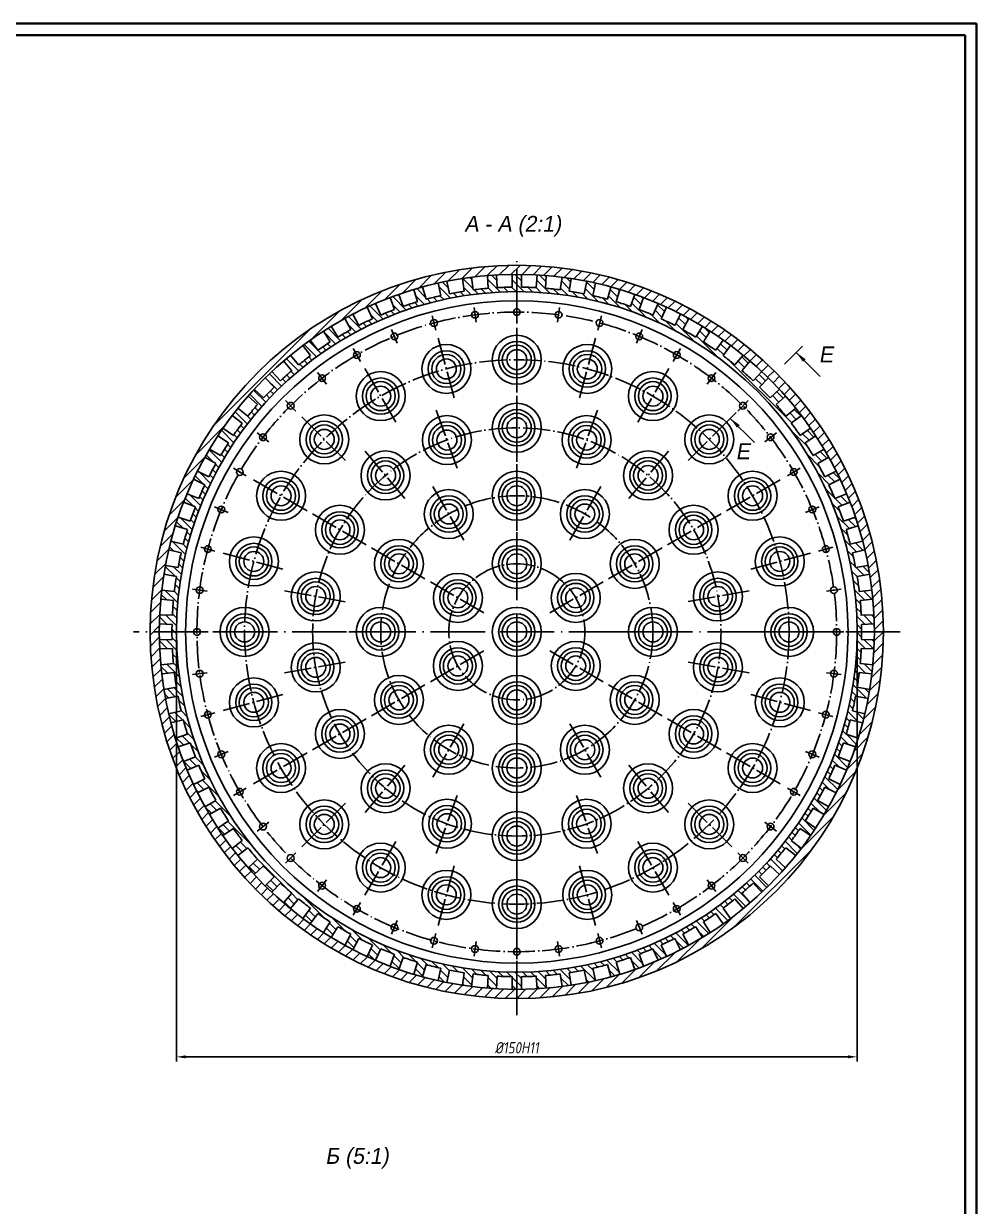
# Model space of a CAD drawing. Extents: x 1054 to 3005, y -2703 to -1437.
# Drawn here: x 2314 to 2734, y -2036 to -1515 of the extents above; entities that cross this region are included whole.
import ezdxf

# ---------------------------------------------------------------- set-up
doc = ezdxf.new("R2010")
doc.units = 0
doc.header["$LTSCALE"] = 0.5
doc.header["$MEASUREMENT"] = 0
doc.header["$PDMODE"] = 34
doc.header["$PDSIZE"] = 1
doc.linetypes.add('ACAD_ISO04W100', pattern=[30.5, 24, -3, 0.5, -3])
doc.layers.get('DEFPOINTS').update_dxf_attribs({"color": 203, "linetype": 'CONTINUOUS'})
for name, color, linetype in [('2', 162, 'CONTINUOUS'), ('3', 170, 'CONTINUOUS'), ('3-ОСИ', 10, 'ACAD_ISO04W100'), ('3_HATCH', 74, 'CONTINUOUS'), ('3_РАЗМЕРЫ_TEXT', 52, 'CONTINUOUS'), ('4', 162, 'CONTINUOUS')]:
    doc.layers.add(name, color=color, linetype=linetype)
doc.layers.add('Рамка', color=52, linetype='CONTINUOUS', lineweight=35)
doc.styles.add('5', font='txt.shx', dxfattribs={"width": 0.8, "oblique": 10, "height": 5})
doc.styles.add('ST_WIN', font='st_win.shx')
doc.styles.get("Standard").update_dxf_attribs({"font": 'st_win.shx'})
doc.dimstyles.get("Standard").update_dxf_attribs({"dimtxt": 0.18, "dimasz": 0.18, "dimexe": 0.18, "dimexo": 0.0625, "dimgap": 0.09, "dimtad": 0, "dimtih": 1, "dimtoh": 1, "dimdec": 4, "dimzin": 0, "dimdsep": 46, "dimtxsty": 'Standard', "dimcen": 0.09, "dimadec": 0, "dimazin": 0, "dimtfac": 1, "dimtdec": 4, "dimtofl": 0, "dimtmove": 0, "dimatfit": 3, "dimfxl": 0, "dimtolj": 1, "dimtzin": 0, "dimarcsym": 0})
doc.dimstyles.new('v', dxfattribs={"dimtxt": 5, "dimasz": 4, "dimexe": 2, "dimexo": 0, "dimgap": 1.5, "dimtad": 1, "dimdec": 1, "dimzin": 0, "dimdsep": 46, "dimtxsty": '5', "dimcen": 0, "dimadec": 0, "dimazin": 0, "dimtfac": 1, "dimtdec": 1, "dimtmove": 0, "dimatfit": 3, "dimfxl": 0, "dimtolj": 1, "dimtzin": 0, "dimarcsym": 0})

# ---------------------------------------------------------------- blocks, each defined once
blk = doc.blocks.new('*D24')
at = {"layer": '3_РАЗМЕРЫ_TEXT', "color": 0, "lineweight": -2}
for p, q in [((2381.01, -1782.87), (2381.01, -1972.19)), ((2681.01, -1782.87), (2681.01, -1972.19)), ((2385.01, -1970.19), (2677.01, -1970.19))]:
    blk.add_line(p, q, dxfattribs=at)
at = {"layer": '3_РАЗМЕРЫ_TEXT', "color": 0}
for points in [[(2385.01, -1969.53), (2385.01, -1970.86), (2381.01, -1970.19)], [(2677.01, -1969.53), (2677.01, -1970.86), (2681.01, -1970.19)]]:
    blk.add_solid(points, dxfattribs=at)
at = {"layer": 'DEFPOINTS', "color": 0}
for p in [(2381.01, -1782.87), (2681.01, -1782.87), (2681.01, -1970.19)]:
    blk.add_point(p, dxfattribs=at)
at = {"layer": '3_РАЗМЕРЫ_TEXT', "color": 0, "insert": (2531.01, -1966.19), "char_height": 5, "attachment_point": 5, "style": '5'}
blk.add_mtext('\\A1;%%c150H11', dxfattribs=at)

msp = doc.modelspace()

# ---------------------------------------------------------------- hatches: boundary and pattern name
at = {"layer": '3_HATCH'}
h = msp.add_hatch(dxfattribs=at)
h.set_pattern_fill('ANSI31', color=256, scale=28, style=0)
h.set_pattern_definition([(45, (3831.0068, -1782.866), (-2.474874, 2.474874), [])])
edge = h.paths.add_edge_path(flags=16)
edge.add_arc((2531.01, -1782.87), 157.6, 0, 360)
edge = h.paths.add_edge_path()
edge.add_arc((2531.01, -1782.87), 161.6, 0, 360)
h = msp.add_hatch(dxfattribs=at)
h.set_pattern_fill('ANSI31', color=256, scale=20, angle=90, style=0)
h.set_pattern_definition([(135, (26.9743, -1328.2723), (-1.767767, -1.767767), [])])
h.paths.add_polyline_path([(2511.06, -1626.53, 0.006345), (2507.09, -1627.09), (2507.87, -1632.64, 0.010875), (2501.36, -1633.78), (2500.2, -1628.31, 0.006345), (2496.29, -1629.14), (2497.45, -1634.62, 0.010875), (2491.04, -1636.22), (2489.49, -1630.83, 0.006345), (2485.65, -1631.93), (2487.19, -1637.32, 0.010875), (2480.9, -1639.36), (2478.99, -1634.1, 0.006345), (2475.23, -1635.47), (2477.14, -1640.73, 0.010875), (2471.02, -1643.21), (2468.74, -1638.09, 0.006345), (2465.08, -1639.72), (2467.36, -1644.83, 0.010875), (2461.42, -1647.73), (2458.79, -1642.79, 0.006345), (2455.26, -1644.66), (2457.89, -1649.61, 0.010875), (2452.16, -1652.91), (2449.19, -1648.16, 0.006345), (2445.8, -1650.28), (2448.77, -1655.03, 0.010875), (2443.29, -1658.73), (2440, -1654.2, 0.006345), (2436.76, -1656.55), (2440.05, -1661.08, 0.010875), (2434.84, -1665.15), (2431.24, -1660.86, 0.006345), (2428.18, -1663.43), (2431.78, -1667.72, 0.010875), (2426.87, -1672.15), (2422.98, -1668.12, 0.006345), (2420.1, -1670.9), (2423.99, -1674.93, 0.010875), (2419.4, -1679.68), (2415.23, -1675.93, 0.006345), (2412.56, -1678.91), (2416.72, -1682.65, 0.010875), (2412.47, -1687.72), (2408.06, -1684.27, 0.006345), (2405.59, -1687.42), (2410.01, -1690.87, 0.010875), (2406.12, -1696.22), (2401.48, -1693.09, 0.006345), (2399.24, -1696.4), (2403.89, -1699.53, 0.010875), (2400.38, -1705.14), (2395.53, -1702.34, 0.006345), (2393.53, -1705.8), (2398.38, -1708.6, 0.010875), (2395.28, -1714.44), (2390.24, -1711.99, 0.006345), (2388.49, -1715.58), (2393.53, -1718.04, 0.010875), (2390.84, -1724.08), (2385.64, -1721.98, 0.006345), (2384.15, -1725.69), (2389.34, -1727.79, 0.010875), (2387.08, -1734), (2381.75, -1732.27, 0.006345), (2380.51, -1736.07), (2385.84, -1737.8, 0.010875), (2384.02, -1744.16), (2378.58, -1742.8, 0.006345), (2377.62, -1746.68), (2383.05, -1748.04, 0.010875), (2381.68, -1754.5), (2376.16, -1753.53, 0.006345), (2375.47, -1757.47), (2380.98, -1758.44, 0.010875), (2380.06, -1764.99), (2374.49, -1764.4, 0.006345), (2374.07, -1768.38), (2379.64, -1768.97, 0.010875), (2379.18, -1775.56), (2373.59, -1775.37, 0.006345), (2373.45, -1779.37), (2379.04, -1779.56, 0.005437), (2379.01, -1782.87), (2381.01, -1782.87, -0.414214), (2531.01, -1632.87), (2531.01, -1625.27, 0.003173), (2529.01, -1625.28), (2529.01, -1630.88, 0.010875), (2522.4, -1631.11), (2522.01, -1625.52, 0.006345), (2518.02, -1625.8), (2518.41, -1631.39, 0.010875), (2511.83, -1632.08)])
h.paths.add_polyline_path([(2543.99, -1625.8, 0.006345), (2540, -1625.52), (2539.61, -1631.11, 0.010875), (2533.01, -1630.88), (2533.01, -1625.28, 0.003173), (2531.01, -1625.27), (2531.01, -1632.87, -0.414214), (2681.01, -1782.87), (2683.01, -1782.87, 0.005437), (2682.97, -1779.56), (2688.57, -1779.37, 0.006345), (2688.43, -1775.37), (2682.83, -1775.56, 0.010875), (2682.37, -1768.97), (2687.94, -1768.38, 0.006345), (2687.52, -1764.4), (2681.95, -1764.99, 0.010875), (2681.03, -1758.44), (2686.55, -1757.47, 0.006345), (2685.85, -1753.53), (2680.34, -1754.5, 0.010875), (2678.96, -1748.04), (2684.4, -1746.68, 0.006345), (2683.43, -1742.8), (2678, -1744.16, 0.010875), (2676.17, -1737.8), (2681.5, -1736.07, 0.006345), (2680.26, -1732.27), (2674.94, -1734, 0.010875), (2672.68, -1727.79), (2677.87, -1725.69, 0.006345), (2676.37, -1721.98), (2671.18, -1724.08, 0.010875), (2668.49, -1718.04), (2673.52, -1715.58, 0.006345), (2671.77, -1711.99), (2666.73, -1714.44, 0.010875), (2663.63, -1708.6), (2668.48, -1705.8, 0.006345), (2666.48, -1702.34), (2661.63, -1705.14, 0.010875), (2658.13, -1699.53), (2662.77, -1696.4, 0.006345), (2660.53, -1693.09), (2655.89, -1696.22, 0.010875), (2652.01, -1690.87), (2656.42, -1687.42, 0.006345), (2653.96, -1684.27), (2649.54, -1687.72, 0.010875), (2645.29, -1682.65), (2649.46, -1678.91, 0.006345), (2646.78, -1675.93), (2642.62, -1679.68, 0.010875), (2638.02, -1674.93), (2641.91, -1670.9, 0.006345), (2639.04, -1668.12), (2635.15, -1672.15, 0.010875), (2630.23, -1667.72), (2633.83, -1663.43, 0.006345), (2630.77, -1660.86), (2627.17, -1665.15, 0.010875), (2621.96, -1661.08), (2625.25, -1656.55, 0.006345), (2622.02, -1654.2), (2618.72, -1658.73, 0.010875), (2613.24, -1655.03), (2616.21, -1650.28, 0.006345), (2612.82, -1648.16), (2609.85, -1652.91, 0.010875), (2604.13, -1649.61), (2606.76, -1644.66, 0.006345), (2603.22, -1642.79), (2600.59, -1647.73, 0.010875), (2594.65, -1644.83), (2596.93, -1639.72, 0.006345), (2593.28, -1638.09), (2591, -1643.21, 0.010875), (2584.87, -1640.73), (2586.78, -1635.47, 0.006345), (2583.03, -1634.1), (2581.11, -1639.36, 0.010875), (2574.82, -1637.32), (2576.37, -1631.93, 0.006345), (2572.52, -1630.83), (2570.98, -1636.22, 0.010875), (2564.56, -1634.62), (2565.73, -1629.14, 0.006345), (2561.81, -1628.31), (2560.65, -1633.78, 0.010875), (2554.14, -1632.64), (2554.92, -1627.09, 0.006345), (2550.96, -1626.53), (2550.18, -1632.08, 0.010875), (2543.6, -1631.39)])
h.paths.add_polyline_path([(2672.68, -1837.95, 0.010875), (2674.94, -1831.73), (2680.26, -1833.47, 0.006345), (2681.5, -1829.66), (2676.17, -1827.93, 0.010875), (2678, -1821.58), (2683.43, -1822.93, 0.006345), (2684.4, -1819.05), (2678.96, -1817.69, 0.010875), (2680.34, -1811.23), (2685.85, -1812.2, 0.006345), (2686.55, -1808.26), (2681.03, -1807.29, 0.010875), (2681.95, -1800.74), (2687.52, -1801.33, 0.006345), (2687.94, -1797.35), (2682.37, -1796.76, 0.010875), (2682.83, -1790.17), (2688.43, -1790.36, 0.006345), (2688.57, -1786.37), (2682.97, -1786.17, 0.005437), (2683.01, -1782.87), (2681.01, -1782.87, -0.414214), (2531.01, -1932.87), (2531.01, -1940.47, 0.003173), (2533.01, -1940.45), (2533.01, -1934.85, 0.010875), (2539.61, -1934.62), (2540, -1940.21, 0.006345), (2543.99, -1939.93), (2543.6, -1934.34, 0.010875), (2550.18, -1933.65), (2550.96, -1939.2, 0.006345), (2554.92, -1938.64), (2554.14, -1933.1, 0.010875), (2560.65, -1931.95), (2561.81, -1937.43, 0.006345), (2565.73, -1936.59), (2564.56, -1931.12, 0.010875), (2570.98, -1929.52), (2572.52, -1934.9, 0.006345), (2576.37, -1933.8), (2574.82, -1928.41, 0.010875), (2581.11, -1926.37), (2583.03, -1931.63, 0.006345), (2586.78, -1930.27), (2584.87, -1925, 0.010875), (2591, -1922.53), (2593.28, -1927.64, 0.006345), (2596.93, -1926.02), (2594.65, -1920.9, 0.010875), (2600.59, -1918), (2603.22, -1922.95, 0.006345), (2606.76, -1921.07), (2604.13, -1916.12, 0.010875), (2609.85, -1912.82), (2612.82, -1917.57, 0.006345), (2616.21, -1915.45), (2613.24, -1910.7, 0.010875), (2618.72, -1907), (2622.02, -1911.53, 0.006345), (2625.25, -1909.18), (2621.96, -1904.65, 0.010875), (2627.17, -1900.58), (2630.77, -1904.87, 0.006345), (2633.83, -1902.3), (2630.23, -1898.01, 0.010875), (2635.15, -1893.59), (2639.04, -1897.61, 0.006345), (2641.91, -1894.84), (2638.02, -1890.81, 0.010875), (2642.62, -1886.05), (2646.78, -1889.8, 0.006345), (2649.46, -1886.83), (2645.29, -1883.08, 0.010875), (2649.54, -1878.01), (2653.96, -1881.46, 0.006345), (2656.42, -1878.31), (2652.01, -1874.86, 0.010875), (2655.89, -1869.51), (2660.53, -1872.65, 0.006345), (2662.77, -1869.33), (2658.13, -1866.2, 0.010875), (2661.63, -1860.59), (2666.48, -1863.39, 0.006345), (2668.48, -1859.93), (2663.63, -1857.13, 0.010875), (2666.73, -1851.29), (2671.77, -1853.75, 0.006345), (2673.52, -1850.15), (2668.49, -1847.7, 0.010875), (2671.18, -1841.66), (2676.37, -1843.75, 0.006345), (2677.87, -1840.04)])
h.paths.add_polyline_path([(2390.84, -1841.66, 0.010875), (2393.53, -1847.7), (2388.49, -1850.15, 0.006345), (2390.24, -1853.75), (2395.28, -1851.29, 0.010875), (2398.38, -1857.13), (2393.53, -1859.93, 0.006345), (2395.53, -1863.39), (2400.38, -1860.59, 0.010875), (2403.89, -1866.2), (2399.24, -1869.33, 0.006345), (2401.48, -1872.65), (2406.12, -1869.51, 0.010875), (2410.01, -1874.86), (2405.59, -1878.31, 0.006345), (2408.06, -1881.46), (2412.47, -1878.01, 0.010875), (2416.72, -1883.08), (2412.56, -1886.83, 0.006345), (2415.23, -1889.8), (2419.4, -1886.05, 0.010875), (2423.99, -1890.81), (2420.1, -1894.84, 0.006345), (2422.98, -1897.61), (2426.87, -1893.59, 0.010875), (2431.78, -1898.01), (2428.18, -1902.3, 0.006345), (2431.24, -1904.87), (2434.84, -1900.58, 0.010875), (2440.05, -1904.65), (2436.76, -1909.18, 0.006345), (2440, -1911.53), (2443.29, -1907, 0.010875), (2448.77, -1910.7), (2445.8, -1915.45, 0.006345), (2449.19, -1917.57), (2452.16, -1912.82, 0.010875), (2457.89, -1916.12), (2455.26, -1921.07, 0.006345), (2458.79, -1922.95), (2461.42, -1918, 0.010875), (2467.36, -1920.9), (2465.08, -1926.02, 0.006345), (2468.74, -1927.64), (2471.02, -1922.53, 0.010875), (2477.14, -1925), (2475.23, -1930.27, 0.006345), (2478.99, -1931.63), (2480.9, -1926.37, 0.010875), (2487.19, -1928.41), (2485.65, -1933.8, 0.006345), (2489.49, -1934.9), (2491.04, -1929.52, 0.010875), (2497.45, -1931.12), (2496.29, -1936.59, 0.006345), (2500.2, -1937.43), (2501.36, -1931.95, 0.010875), (2507.87, -1933.1), (2507.09, -1938.64, 0.006345), (2511.06, -1939.2), (2511.83, -1933.65, 0.010875), (2518.41, -1934.34), (2518.02, -1939.93, 0.006345), (2522.01, -1940.21), (2522.4, -1934.62, 0.010875), (2529.01, -1934.85), (2529.01, -1940.45, 0.003173), (2531.01, -1940.47), (2531.01, -1932.87, -0.414214), (2381.01, -1782.87), (2379.01, -1782.87, 0.005437), (2379.04, -1786.17), (2373.45, -1786.37, 0.006345), (2373.59, -1790.36), (2379.18, -1790.17, 0.010875), (2379.64, -1796.76), (2374.07, -1797.35, 0.006345), (2374.49, -1801.33), (2380.06, -1800.74, 0.010875), (2380.98, -1807.29), (2375.47, -1808.26, 0.006345), (2376.16, -1812.2), (2381.68, -1811.23, 0.010875), (2383.05, -1817.69), (2377.62, -1819.05, 0.006345), (2378.58, -1822.93), (2384.02, -1821.58, 0.010875), (2385.84, -1827.93), (2380.51, -1829.66, 0.006345), (2381.75, -1833.47), (2387.08, -1831.73, 0.010875), (2389.34, -1837.95), (2384.15, -1840.04, 0.006345), (2385.64, -1843.75)])

# ---------------------------------------------------------------- linework, layer by layer
at = {"layer": '2'}
for p, q in [((2511.83, -1632.08), (2511.06, -1626.53)), ((2518.41, -1631.39), (2518.02, -1625.8)), ((2522.4, -1631.11), (2522.01, -1625.52)), ((2529.01, -1630.88), (2529.01, -1625.28)), ((2533.01, -1630.88), (2533.01, -1625.28)), ((2539.61, -1631.11), (2540, -1625.52)), ((2543.6, -1631.39), (2543.99, -1625.8)), ((2550.18, -1632.08), (2550.96, -1626.53)), ((2491.04, -1636.22), (2489.49, -1630.83)), ((2497.45, -1634.62), (2496.29, -1629.14)), ((2501.36, -1633.78), (2500.2, -1628.31)), ((2507.87, -1632.64), (2507.09, -1627.09)), ((2554.14, -1632.64), (2554.92, -1627.09)), ((2560.65, -1633.78), (2561.81, -1628.31)), ((2564.56, -1634.62), (2565.73, -1629.14)), ((2570.98, -1636.22), (2572.52, -1630.83)), ((2477.14, -1640.73), (2475.23, -1635.47)), ((2480.9, -1639.36), (2478.99, -1634.1)), ((2487.19, -1637.32), (2485.65, -1631.93)), ((2574.82, -1637.32), (2576.37, -1631.93)), ((2581.11, -1639.36), (2583.03, -1634.1)), ((2584.87, -1640.73), (2586.78, -1635.47)), ((2467.36, -1644.83), (2465.08, -1639.72)), ((2471.02, -1643.21), (2468.74, -1638.09)), ((2591, -1643.21), (2593.28, -1638.09)), ((2594.65, -1644.83), (2596.93, -1639.72)), ((2457.89, -1649.61), (2455.26, -1644.66)), ((2461.42, -1647.73), (2458.79, -1642.79)), ((2600.59, -1647.73), (2603.22, -1642.79)), ((2604.13, -1649.61), (2606.76, -1644.66)), ((2448.77, -1655.03), (2445.8, -1650.28)), ((2452.16, -1652.91), (2449.19, -1648.16)), ((2609.85, -1652.91), (2612.82, -1648.16)), ((2613.24, -1655.03), (2616.21, -1650.28)), ((2440.05, -1661.08), (2436.76, -1656.55)), ((2443.29, -1658.73), (2440, -1654.2)), ((2618.72, -1658.73), (2622.02, -1654.2)), ((2621.96, -1661.08), (2625.25, -1656.55)), ((2434.84, -1665.15), (2431.24, -1660.86)), ((2627.17, -1665.15), (2630.77, -1660.86)), ((2426.87, -1672.15), (2422.98, -1668.12)), ((2431.78, -1667.72), (2428.18, -1663.43)), ((2630.23, -1667.72), (2633.83, -1663.43)), ((2635.15, -1672.15), (2639.04, -1668.12)), ((2423.99, -1674.93), (2420.1, -1670.9)), ((2638.02, -1674.93), (2641.91, -1670.9)), ((2419.4, -1679.68), (2415.23, -1675.93)), ((2642.62, -1679.68), (2646.78, -1675.93)), ((2416.72, -1682.65), (2412.56, -1678.91)), ((2645.29, -1682.65), (2649.46, -1678.91)), ((2410.01, -1690.87), (2405.59, -1687.42)), ((2412.47, -1687.72), (2408.06, -1684.27)), ((2649.54, -1687.72), (2653.96, -1684.27)), ((2652.01, -1690.87), (2656.42, -1687.42)), ((2406.12, -1696.22), (2401.48, -1693.09)), ((2655.89, -1696.22), (2660.53, -1693.09)), ((2403.89, -1699.53), (2399.24, -1696.4)), ((2658.13, -1699.53), (2662.77, -1696.4)), ((2400.38, -1705.14), (2395.53, -1702.34)), ((2661.63, -1705.14), (2666.48, -1702.34)), ((2398.38, -1708.6), (2393.53, -1705.8)), ((2663.63, -1708.6), (2668.48, -1705.8)), ((2395.28, -1714.44), (2390.24, -1711.99)), ((2666.73, -1714.44), (2671.77, -1711.99)), ((2393.53, -1718.04), (2388.49, -1715.58)), ((2668.49, -1718.04), (2673.52, -1715.58)), ((2389.34, -1727.79), (2384.15, -1725.69)), ((2390.84, -1724.08), (2385.64, -1721.98)), ((2671.18, -1724.08), (2676.37, -1721.98)), ((2672.68, -1727.79), (2677.87, -1725.69)), ((2385.84, -1737.8), (2380.51, -1736.07)), ((2387.08, -1734), (2381.75, -1732.27)), ((2674.94, -1734), (2680.26, -1732.27)), ((2676.17, -1737.8), (2681.5, -1736.07)), ((2384.02, -1744.16), (2378.58, -1742.8)), ((2678, -1744.16), (2683.43, -1742.8)), ((2383.05, -1748.04), (2377.62, -1746.68)), ((2678.96, -1748.04), (2684.4, -1746.68)), ((2381.68, -1754.5), (2376.16, -1753.53)), ((2680.34, -1754.5), (2685.85, -1753.53)), ((2380.98, -1758.44), (2375.47, -1757.47)), ((2681.03, -1758.44), (2686.55, -1757.47)), ((2380.06, -1764.99), (2374.49, -1764.4)), ((2681.95, -1764.99), (2687.52, -1764.4)), ((2379.64, -1768.97), (2374.07, -1768.38)), ((2682.37, -1768.97), (2687.94, -1768.38)), ((2379.18, -1775.56), (2373.59, -1775.37)), ((2682.83, -1775.56), (2688.43, -1775.37)), ((2379.04, -1779.56), (2373.45, -1779.37)), ((2682.97, -1779.56), (2688.57, -1779.37)), ((2379.04, -1786.17), (2373.45, -1786.37)), ((2682.97, -1786.17), (2688.57, -1786.37)), ((2379.18, -1790.17), (2373.59, -1790.36)), ((2682.83, -1790.17), (2688.43, -1790.36)), ((2379.64, -1796.76), (2374.07, -1797.35)), ((2682.37, -1796.76), (2687.94, -1797.35)), ((2380.06, -1800.74), (2374.49, -1801.33)), ((2681.95, -1800.74), (2687.52, -1801.33)), ((2380.98, -1807.29), (2375.47, -1808.26)), ((2681.03, -1807.29), (2686.55, -1808.26)), ((2381.68, -1811.23), (2376.16, -1812.2)), ((2680.34, -1811.23), (2685.85, -1812.2)), ((2383.05, -1817.69), (2377.62, -1819.05)), ((2678.96, -1817.69), (2684.4, -1819.05)), ((2384.02, -1821.58), (2378.58, -1822.93)), ((2678, -1821.58), (2683.43, -1822.93)), ((2385.84, -1827.93), (2380.51, -1829.66)), ((2676.17, -1827.93), (2681.5, -1829.66)), ((2387.08, -1831.73), (2381.75, -1833.47)), ((2674.94, -1831.73), (2680.26, -1833.47)), ((2389.34, -1837.95), (2384.15, -1840.04)), ((2672.68, -1837.95), (2677.87, -1840.04)), ((2390.84, -1841.66), (2385.64, -1843.75)), ((2671.18, -1841.66), (2676.37, -1843.75)), ((2393.53, -1847.7), (2388.49, -1850.15)), ((2668.49, -1847.7), (2673.52, -1850.15)), ((2395.28, -1851.29), (2390.24, -1853.75)), ((2666.73, -1851.29), (2671.77, -1853.75)), ((2398.38, -1857.13), (2393.53, -1859.93)), ((2400.38, -1860.59), (2395.53, -1863.39)), ((2661.63, -1860.59), (2666.48, -1863.39)), ((2663.63, -1857.13), (2668.48, -1859.93)), ((2403.89, -1866.2), (2399.24, -1869.33)), ((2658.13, -1866.2), (2662.77, -1869.33)), ((2406.12, -1869.51), (2401.48, -1872.65)), ((2655.89, -1869.51), (2660.53, -1872.65)), ((2410.01, -1874.86), (2405.59, -1878.31)), ((2652.01, -1874.86), (2656.42, -1878.31)), ((2412.47, -1878.01), (2408.06, -1881.46)), ((2649.54, -1878.01), (2653.96, -1881.46)), ((2416.72, -1883.08), (2412.56, -1886.83)), ((2419.4, -1886.05), (2415.23, -1889.8)), ((2642.62, -1886.05), (2646.78, -1889.8)), ((2645.29, -1883.08), (2649.46, -1886.83)), ((2423.99, -1890.81), (2420.1, -1894.84)), ((2638.02, -1890.81), (2641.91, -1894.84)), ((2426.87, -1893.59), (2422.98, -1897.61)), ((2635.15, -1893.59), (2639.04, -1897.61)), ((2431.78, -1898.01), (2428.18, -1902.3)), ((2434.84, -1900.58), (2431.24, -1904.87)), ((2627.17, -1900.58), (2630.77, -1904.87)), ((2630.23, -1898.01), (2633.83, -1902.3)), ((2440.05, -1904.65), (2436.76, -1909.18)), ((2443.29, -1907), (2440, -1911.53)), ((2618.72, -1907), (2622.02, -1911.53)), ((2621.96, -1904.65), (2625.25, -1909.18)), ((2448.77, -1910.7), (2445.8, -1915.45)), ((2452.16, -1912.82), (2449.19, -1917.57)), ((2609.85, -1912.82), (2612.82, -1917.57)), ((2613.24, -1910.7), (2616.21, -1915.45)), ((2457.89, -1916.12), (2455.26, -1921.07)), ((2461.42, -1918), (2458.79, -1922.95)), ((2600.59, -1918), (2603.22, -1922.95)), ((2604.13, -1916.12), (2606.76, -1921.07)), ((2467.36, -1920.9), (2465.08, -1926.02)), ((2471.02, -1922.53), (2468.74, -1927.64)), ((2591, -1922.53), (2593.28, -1927.64)), ((2594.65, -1920.9), (2596.93, -1926.02)), ((2477.14, -1925), (2475.23, -1930.27)), ((2480.9, -1926.37), (2478.99, -1931.63)), ((2487.19, -1928.41), (2485.65, -1933.8)), ((2574.82, -1928.41), (2576.37, -1933.8)), ((2581.11, -1926.37), (2583.03, -1931.63)), ((2584.87, -1925), (2586.78, -1930.27)), ((2491.04, -1929.52), (2489.49, -1934.9)), ((2497.45, -1931.12), (2496.29, -1936.59)), ((2501.36, -1931.95), (2500.2, -1937.43)), ((2507.87, -1933.1), (2507.09, -1938.64)), ((2511.83, -1933.65), (2511.06, -1939.2)), ((2550.18, -1933.65), (2550.96, -1939.2)), ((2554.14, -1933.1), (2554.92, -1938.64)), ((2560.65, -1931.95), (2561.81, -1937.43)), ((2564.56, -1931.12), (2565.73, -1936.59)), ((2570.98, -1929.52), (2572.52, -1934.9)), ((2518.41, -1934.34), (2518.02, -1939.93)), ((2522.4, -1934.62), (2522.01, -1940.21)), ((2529.01, -1934.85), (2529.01, -1940.45)), ((2533.01, -1934.85), (2533.01, -1940.45)), ((2539.61, -1934.62), (2540, -1940.21)), ((2543.6, -1934.34), (2543.99, -1939.93))]:
    msp.add_line(p, q, dxfattribs=at)
for centre in [(2512.61, -1643.09), (2531.01, -1641.89), (2549.41, -1643.09), (2494.52, -1646.69), (2567.49, -1646.69), (2477.06, -1652.62), (2584.96, -1652.62), (2460.52, -1660.78), (2601.5, -1660.78), (2445.19, -1671.02), (2616.83, -1671.02), (2431.32, -1683.18), (2630.69, -1683.18), (2419.16, -1697.04), (2642.85, -1697.04), (2408.92, -1712.38), (2653.1, -1712.38), (2400.76, -1728.92), (2661.25, -1728.92), (2394.83, -1746.38), (2667.18, -1746.38), (2391.24, -1764.46), (2670.78, -1764.46), (2390.03, -1782.87), (2671.98, -1782.87), (2391.24, -1801.27), (2670.78, -1801.27), (2394.83, -1819.35), (2667.18, -1819.35), (2400.76, -1836.82), (2661.25, -1836.82), (2408.92, -1853.35), (2653.1, -1853.35), (2419.16, -1868.69), (2642.85, -1868.69), (2431.32, -1882.55), (2630.69, -1882.55), (2445.19, -1894.71), (2616.83, -1894.71), (2460.52, -1904.96), (2601.5, -1904.96), (2477.06, -1913.11), (2584.96, -1913.11), (2494.52, -1919.04), (2567.49, -1919.04), (2512.61, -1922.64), (2531.01, -1923.84), (2549.41, -1922.64)]:
    msp.add_circle(centre, 1.5, dxfattribs=at)
at = {"layer": '3'}
for centre, radius in [((2531.01, -1782.87), 161.6), ((2531.01, -1782.87), 157.6), ((2531.01, -1782.87), 150), ((2531.01, -1782.87), 146), ((2531.01, -1662.87), 10.8), ((2499.95, -1666.96), 10.8), ((2531.01, -1662.87), 8), ((2531.01, -1662.87), 6.4), ((2562.07, -1666.96), 10.8), ((2499.95, -1666.96), 8), ((2499.95, -1666.96), 6.4), ((2499.95, -1666.96), 4.4), ((2531.01, -1662.87), 4.4), ((2562.07, -1666.96), 8), ((2562.07, -1666.96), 6.4), ((2562.07, -1666.96), 4.4), ((2471.01, -1678.94), 10.8), ((2591.01, -1678.94), 10.8), ((2471.01, -1678.94), 8), ((2471.01, -1678.94), 6.4), ((2591.01, -1678.94), 8), ((2591.01, -1678.94), 6.4), ((2471.01, -1678.94), 4.4), ((2591.01, -1678.94), 4.4), ((2531.01, -1692.87), 10.8), ((2446.15, -1698.01), 10.8), ((2500.22, -1698.29), 10.8), ((2531.01, -1692.87), 8), ((2531.01, -1692.87), 6.4), ((2531.01, -1692.87), 4.4), ((2561.79, -1698.29), 10.8), ((2615.86, -1698.01), 10.8), ((2446.15, -1698.01), 8), ((2446.15, -1698.01), 6.4), ((2446.15, -1698.01), 4.4), ((2500.22, -1698.29), 8), ((2500.22, -1698.29), 6.4), ((2500.22, -1698.29), 4.4), ((2561.79, -1698.29), 8), ((2561.79, -1698.29), 6.4), ((2561.79, -1698.29), 4.4), ((2615.86, -1698.01), 8), ((2615.86, -1698.01), 6.4), ((2615.86, -1698.01), 4.4), ((2473.16, -1713.92), 10.8), ((2588.86, -1713.92), 10.8), ((2473.16, -1713.92), 8), ((2473.16, -1713.92), 6.4), ((2473.16, -1713.92), 4.4), ((2588.86, -1713.92), 8), ((2588.86, -1713.92), 6.4), ((2588.86, -1713.92), 4.4), ((2427.08, -1722.87), 10.8), ((2427.08, -1722.87), 8), ((2531.01, -1722.87), 10.8), ((2531.01, -1722.87), 8), ((2634.93, -1722.87), 10.8), ((2634.93, -1722.87), 8), ((2427.08, -1722.87), 6.4), ((2427.08, -1722.87), 4.4), ((2501.01, -1730.9), 10.8), ((2531.01, -1722.87), 6.4), ((2531.01, -1722.87), 4.4), ((2561.01, -1730.9), 10.8), ((2634.93, -1722.87), 6.4), ((2634.93, -1722.87), 4.4), ((2501.01, -1730.9), 8), ((2501.01, -1730.9), 6.4), ((2561.01, -1730.9), 8), ((2561.01, -1730.9), 6.4), ((2453.06, -1737.87), 10.8), ((2453.06, -1737.87), 8), ((2501.01, -1730.9), 4.4), ((2561.01, -1730.9), 4.4), ((2608.95, -1737.87), 10.8), ((2608.95, -1737.87), 8), ((2453.06, -1737.87), 6.4), ((2453.06, -1737.87), 4.4), ((2608.95, -1737.87), 6.4), ((2608.95, -1737.87), 4.4), ((2415.1, -1751.81), 10.8), ((2646.92, -1751.81), 10.8), ((2415.1, -1751.81), 8), ((2415.1, -1751.81), 6.4), ((2479.05, -1752.87), 10.8), ((2479.05, -1752.87), 8), ((2479.05, -1752.87), 6.4), ((2531.01, -1752.87), 10.8), ((2531.01, -1752.87), 8), ((2531.01, -1752.87), 6.4), ((2582.97, -1752.87), 10.8), ((2582.97, -1752.87), 8), ((2582.97, -1752.87), 6.4), ((2646.92, -1751.81), 8), ((2646.92, -1751.81), 6.4), ((2415.1, -1751.81), 4.4), ((2479.05, -1752.87), 4.4), ((2531.01, -1752.87), 4.4), ((2582.97, -1752.87), 4.4), ((2646.92, -1751.81), 4.4), ((2442.37, -1767.24), 10.8), ((2619.64, -1767.24), 10.8), ((2442.37, -1767.24), 8), ((2442.37, -1767.24), 6.4), ((2505.03, -1767.87), 10.8), ((2505.03, -1767.87), 8), ((2505.03, -1767.87), 6.4), ((2556.99, -1767.87), 10.8), ((2556.99, -1767.87), 8), ((2556.99, -1767.87), 6.4), ((2619.64, -1767.24), 8), ((2619.64, -1767.24), 6.4), ((2442.37, -1767.24), 4.4), ((2505.03, -1767.87), 4.4), ((2556.99, -1767.87), 4.4), ((2619.64, -1767.24), 4.4), ((2411.01, -1782.87), 10.8), ((2471.01, -1782.87), 10.8), ((2531.01, -1782.87), 10.8), ((2591.01, -1782.87), 10.8), ((2651.01, -1782.87), 10.8), ((2411.01, -1782.87), 8), ((2411.01, -1782.87), 6.4), ((2471.01, -1782.87), 8), ((2471.01, -1782.87), 6.4), ((2531.01, -1782.87), 8), ((2531.01, -1782.87), 6.4), ((2591.01, -1782.87), 8), ((2591.01, -1782.87), 6.4), ((2651.01, -1782.87), 8), ((2651.01, -1782.87), 6.4), ((2411.01, -1782.87), 4.4), ((2471.01, -1782.87), 4.4), ((2531.01, -1782.87), 4.4), ((2591.01, -1782.87), 4.4), ((2651.01, -1782.87), 4.4), ((2442.37, -1798.49), 10.8), ((2505.03, -1797.87), 10.8), ((2556.99, -1797.87), 10.8), ((2619.64, -1798.49), 10.8), ((2442.37, -1798.49), 8), ((2442.37, -1798.49), 6.4), ((2505.03, -1797.87), 8), ((2505.03, -1797.87), 6.4), ((2505.03, -1797.87), 4.4), ((2556.99, -1797.87), 8), ((2556.99, -1797.87), 6.4), ((2556.99, -1797.87), 4.4), ((2619.64, -1798.49), 8), ((2619.64, -1798.49), 6.4), ((2442.37, -1798.49), 4.4), ((2619.64, -1798.49), 4.4), ((2415.1, -1813.92), 10.8), ((2479.05, -1812.87), 10.8), ((2531.01, -1812.87), 10.8), ((2582.97, -1812.87), 10.8), ((2646.92, -1813.92), 10.8), ((2415.1, -1813.92), 8), ((2415.1, -1813.92), 6.4), ((2479.05, -1812.87), 8), ((2479.05, -1812.87), 6.4), ((2479.05, -1812.87), 4.4), ((2531.01, -1812.87), 8), ((2531.01, -1812.87), 6.4), ((2531.01, -1812.87), 4.4), ((2582.97, -1812.87), 8), ((2582.97, -1812.87), 6.4), ((2582.97, -1812.87), 4.4), ((2646.92, -1813.92), 8), ((2646.92, -1813.92), 6.4), ((2415.1, -1813.92), 4.4), ((2646.92, -1813.92), 4.4), ((2453.06, -1827.87), 10.8), ((2608.95, -1827.87), 10.8), ((2453.06, -1827.87), 8), ((2453.06, -1827.87), 6.4), ((2453.06, -1827.87), 4.4), ((2501.01, -1834.83), 10.8), ((2561.01, -1834.83), 10.8), ((2608.95, -1827.87), 8), ((2608.95, -1827.87), 6.4), ((2608.95, -1827.87), 4.4), ((2501.01, -1834.83), 8), ((2501.01, -1834.83), 6.4), ((2561.01, -1834.83), 8), ((2561.01, -1834.83), 6.4), ((2427.08, -1842.87), 10.8), ((2427.08, -1842.87), 8), ((2501.01, -1834.83), 4.4), ((2531.01, -1842.87), 10.8), ((2531.01, -1842.87), 8), ((2561.01, -1834.83), 4.4), ((2634.93, -1842.87), 10.8), ((2634.93, -1842.87), 8), ((2427.08, -1842.87), 6.4), ((2427.08, -1842.87), 4.4), ((2531.01, -1842.87), 6.4), ((2531.01, -1842.87), 4.4), ((2634.93, -1842.87), 6.4), ((2634.93, -1842.87), 4.4), ((2473.16, -1851.81), 10.8), ((2473.16, -1851.81), 8), ((2473.16, -1851.81), 6.4), ((2588.86, -1851.81), 10.8), ((2588.86, -1851.81), 8), ((2588.86, -1851.81), 6.4), ((2473.16, -1851.81), 4.4), ((2588.86, -1851.81), 4.4), ((2446.15, -1867.72), 10.8), ((2446.15, -1867.72), 8), ((2500.22, -1867.44), 10.8), ((2500.22, -1867.44), 8), ((2500.22, -1867.44), 6.4), ((2561.79, -1867.44), 10.8), ((2561.79, -1867.44), 8), ((2561.79, -1867.44), 6.4), ((2615.86, -1867.72), 10.8), ((2615.86, -1867.72), 8), ((2446.15, -1867.72), 6.4), ((2446.15, -1867.72), 4.4), ((2500.22, -1867.44), 4.4), ((2531.01, -1872.87), 10.8), ((2531.01, -1872.87), 8), ((2531.01, -1872.87), 6.4), ((2561.79, -1867.44), 4.4), ((2615.86, -1867.72), 6.4), ((2615.86, -1867.72), 4.4), ((2531.01, -1872.87), 4.4), ((2471.01, -1886.79), 10.8), ((2591.01, -1886.79), 10.8), ((2471.01, -1886.79), 8), ((2471.01, -1886.79), 6.4), ((2591.01, -1886.79), 8), ((2591.01, -1886.79), 6.4), ((2471.01, -1886.79), 4.4), ((2591.01, -1886.79), 4.4), ((2499.95, -1898.78), 10.8), ((2499.95, -1898.78), 8), ((2499.95, -1898.78), 6.4), ((2531.01, -1902.87), 10.8), ((2562.07, -1898.78), 10.8), ((2562.07, -1898.78), 8), ((2562.07, -1898.78), 6.4), ((2499.95, -1898.78), 4.4), ((2531.01, -1902.87), 8), ((2531.01, -1902.87), 6.4), ((2562.07, -1898.78), 4.4), ((2531.01, -1902.87), 4.4)]:
    msp.add_circle(centre, radius, dxfattribs=at)
for start, end in [(94.7539, 97.2461), (90.7539, 93.2461), (86.7539, 89.2461), (82.7539, 85.2461), (102.7539, 105.2461), (98.7539, 101.2461), (78.7539, 81.2461), (74.7539, 77.2461), (110.7539, 113.2461), (106.7539, 109.2461), (70.7539, 73.2461), (66.7539, 69.2461), (114.7539, 117.2461), (62.7539, 65.2461), (118.7539, 121.2461), (58.7539, 61.2461), (122.7539, 125.2461), (54.7539, 57.2461), (126.7539, 129.2461), (50.7539, 53.2461), (130.7539, 133.2461), (46.7539, 49.2461), (134.7539, 137.2461), (42.7539, 45.2461), (138.7539, 141.2461), (38.7539, 41.2461), (142.7539, 145.2461), (34.7539, 37.2461), (146.7539, 149.2461), (30.7539, 33.2461), (150.7539, 153.2461), (26.7539, 29.2461), (154.7539, 157.2461), (22.7539, 25.2461), (158.7539, 161.2461), (18.7539, 21.2461), (162.7539, 165.2461), (14.7539, 17.2461), (166.7539, 169.2461), (10.7539, 13.2461), (170.7539, 173.2461), (6.7539, 9.2461), (174.7539, 177.2461), (2.7539, 5.2461), (178.7539, 181.2461), (358.7539, 1.2461), (182.7539, 185.2461), (354.7539, 357.2461), (186.7539, 189.2461), (350.7539, 353.2461), (190.7539, 193.2461), (346.7539, 349.2461), (194.7539, 197.2461), (342.7539, 345.2461), (198.7539, 201.2461), (338.7539, 341.2461), (202.7539, 205.2461), (334.7539, 337.2461), (206.7539, 209.2461), (330.7539, 333.2461), (210.7539, 213.2461), (326.7539, 329.2461), (214.7539, 217.2461), (322.7539, 325.2461), (218.7539, 221.2461), (318.7539, 321.2461), (222.7539, 225.2461), (314.7539, 317.2461), (226.7539, 229.2461), (310.7539, 313.2461), (230.7539, 233.2461), (306.7539, 309.2461), (234.7539, 237.2461), (302.7539, 305.2461), (238.7539, 241.2461), (298.7539, 301.2461), (242.7539, 245.2461), (294.7539, 297.2461), (246.7539, 249.2461), (290.7539, 293.2461), (250.7539, 253.2461), (286.7539, 289.2461), (254.7539, 257.2461), (258.7539, 261.2461), (262.7539, 265.2461), (274.7539, 277.2461), (278.7539, 281.2461), (282.7539, 285.2461), (266.7539, 269.2461), (270.7539, 273.2461)]:
    msp.add_arc((2531.01, -1782.87), 152, start, end, dxfattribs=at)
at = {"layer": '3-ОСИ', "ltscale": 2}
for p, q in [((2531.01, -1951.87), (2531.01, -1616.99)), ((2700.01, -1782.87), (2362.01, -1782.87))]:
    msp.add_line(p, q, dxfattribs=at)
at = {"layer": '3-ОСИ'}
for p, q in [((2513.03, -1646.33), (2512.18, -1639.89)), ((2531.01, -1645.15), (2531.01, -1638.66)), ((2548.98, -1646.33), (2549.83, -1639.89)), ((2495.36, -1649.84), (2493.68, -1643.57)), ((2566.65, -1649.84), (2568.33, -1643.57)), ((2478.31, -1655.63), (2475.82, -1649.63)), ((2531.01, -1648.87), (2531.01, -1676.87)), ((2583.71, -1655.63), (2586.19, -1649.63)), ((2496.33, -1653.43), (2503.57, -1680.48)), ((2565.69, -1653.43), (2558.44, -1680.48)), ((2462.15, -1663.6), (2458.9, -1657.98)), ((2599.86, -1663.6), (2603.11, -1657.98)), ((2464.01, -1666.82), (2478.01, -1691.07)), ((2598.01, -1666.82), (2584.01, -1691.07)), ((2447.17, -1673.61), (2443.22, -1668.46)), ((2614.84, -1673.61), (2618.8, -1668.46)), ((2433.63, -1685.49), (2429.04, -1680.9)), ((2531.01, -1678.87), (2531.01, -1706.87)), ((2628.39, -1685.49), (2632.98, -1680.9)), ((2436.25, -1688.11), (2456.05, -1707.91)), ((2495.44, -1685.14), (2505.01, -1711.45)), ((2566.58, -1685.14), (2557, -1711.45)), ((2625.76, -1688.11), (2605.96, -1707.91)), ((2421.75, -1699.03), (2416.6, -1695.08)), ((2640.26, -1699.03), (2645.42, -1695.08)), ((2464.16, -1703.2), (2482.15, -1724.65)), ((2597.86, -1703.2), (2579.86, -1724.65)), ((2531.01, -1708.87), (2531.01, -1736.87)), ((2411.74, -1714.01), (2406.12, -1710.76)), ((2650.27, -1714.01), (2655.9, -1710.76)), ((2414.96, -1715.87), (2439.21, -1729.87)), ((2494.01, -1718.78), (2508.01, -1743.03)), ((2568.01, -1718.78), (2554.01, -1743.03)), ((2647.05, -1715.87), (2622.81, -1729.87)), ((2403.77, -1730.16), (2397.78, -1727.68)), ((2440.94, -1730.87), (2465.19, -1744.87)), ((2621.07, -1730.87), (2596.82, -1744.87)), ((2658.24, -1730.16), (2664.24, -1727.68)), ((2531.01, -1738.87), (2531.01, -1766.87)), ((2397.98, -1747.22), (2391.71, -1745.54)), ((2466.92, -1745.87), (2491.17, -1759.87)), ((2595.09, -1745.87), (2570.84, -1759.87)), ((2664.03, -1747.22), (2670.3, -1745.54)), ((2401.57, -1748.18), (2428.62, -1755.43)), ((2660.44, -1748.18), (2633.39, -1755.43)), ((2492.9, -1760.87), (2517.15, -1774.87)), ((2569.11, -1760.87), (2544.86, -1774.87)), ((2394.47, -1764.89), (2388.03, -1764.04)), ((2428.59, -1764.81), (2456.16, -1769.67)), ((2633.43, -1764.81), (2605.85, -1769.67)), ((2667.54, -1764.89), (2673.98, -1764.04)), ((2393.29, -1782.87), (2386.8, -1782.87)), ((2397.01, -1782.87), (2425.01, -1782.87)), ((2457.01, -1782.87), (2485.01, -1782.87)), ((2605.01, -1782.87), (2577.01, -1782.87)), ((2665.01, -1782.87), (2637.01, -1782.87)), ((2668.72, -1782.87), (2675.22, -1782.87)), ((2492.9, -1804.87), (2517.15, -1790.87)), ((2569.11, -1804.87), (2544.86, -1790.87)), ((2428.59, -1800.93), (2456.16, -1796.06)), ((2633.43, -1800.93), (2605.85, -1796.06)), ((2394.47, -1800.84), (2388.03, -1801.69)), ((2531.01, -1826.87), (2531.01, -1798.87)), ((2667.54, -1800.84), (2673.98, -1801.69)), ((2466.92, -1819.87), (2491.17, -1805.87)), ((2595.09, -1819.87), (2570.84, -1805.87)), ((2401.57, -1817.55), (2428.62, -1810.3)), ((2660.44, -1817.55), (2633.39, -1810.3)), ((2397.98, -1818.51), (2391.71, -1820.19)), ((2664.03, -1818.51), (2670.3, -1820.19)), ((2440.94, -1834.87), (2465.19, -1820.87)), ((2494.01, -1846.95), (2508.01, -1822.7)), ((2568.01, -1846.95), (2554.01, -1822.7)), ((2621.07, -1834.87), (2596.82, -1820.87)), ((2531.01, -1856.87), (2531.01, -1828.87)), ((2403.77, -1835.57), (2397.78, -1838.05)), ((2414.96, -1849.87), (2439.21, -1835.87)), ((2647.05, -1849.87), (2622.81, -1835.87)), ((2658.24, -1835.57), (2664.24, -1838.05)), ((2464.16, -1862.53), (2482.15, -1841.09)), ((2597.86, -1862.53), (2579.86, -1841.09)), ((2411.74, -1851.72), (2406.12, -1854.97)), ((2495.44, -1880.59), (2505.01, -1854.28)), ((2566.58, -1880.59), (2557, -1854.28)), ((2650.27, -1851.72), (2655.9, -1854.97)), ((2436.25, -1877.62), (2456.05, -1857.82)), ((2531.01, -1886.87), (2531.01, -1858.87)), ((2625.76, -1877.62), (2605.96, -1857.82)), ((2421.75, -1866.7), (2416.6, -1870.65)), ((2640.26, -1866.7), (2645.42, -1870.65)), ((2464.01, -1898.91), (2478.01, -1874.66)), ((2598.01, -1898.91), (2584.01, -1874.66)), ((2433.63, -1880.25), (2429.04, -1884.84)), ((2628.39, -1880.25), (2632.98, -1884.84)), ((2496.33, -1912.3), (2503.57, -1885.25)), ((2565.69, -1912.3), (2558.44, -1885.25)), ((2447.17, -1892.12), (2443.22, -1897.27)), ((2531.01, -1916.87), (2531.01, -1888.87)), ((2614.84, -1892.12), (2618.8, -1897.27)), ((2462.15, -1902.13), (2458.9, -1907.75)), ((2599.86, -1902.13), (2603.11, -1907.75)), ((2478.31, -1910.1), (2475.82, -1916.1)), ((2583.71, -1910.1), (2586.19, -1916.1)), ((2495.36, -1915.89), (2493.68, -1922.16)), ((2566.65, -1915.89), (2568.33, -1922.16)), ((2513.03, -1919.4), (2512.18, -1925.84)), ((2531.01, -1920.58), (2531.01, -1927.07)), ((2548.98, -1919.4), (2549.83, -1925.84))]:
    msp.add_line(p, q, dxfattribs=at)
for radius in [140.98, 120, 90, 60, 30]:
    msp.add_circle((2531.01, -1782.87), radius, dxfattribs=at)
at = {"layer": '4'}
for p, q in [((2648.99, -1664.88), (2656.91, -1656.97)), ((2624.07, -1689.8), (2627.75, -1686.12))]:
    msp.add_line(p, q, dxfattribs=at)
at = {"layer": 'Рамка'}
for p, q in [((1053.56, -1514.74), (2733.56, -1514.74)), ((2733.56, -1514.74), (2733.56, -2702.74)), ((2728.56, -1519.74), (1073.56, -1519.74)), ((2728.56, -2697.74), (2728.56, -1519.74))]:
    msp.add_line(p, q, dxfattribs=at)

# ---------------------------------------------------------------- texts
at = {"layer": '3_РАЗМЕРЫ_TEXT', "oblique": 10}
for s, p in [('А - А (2:1)', (2507.87, -1606.48)), ('Е', (2664.12, -1664.02)), ('Е', (2627.47, -1706.74)), ('Б (5:1)', (2446.55, -2017.37))]:
    msp.add_text(s, height=7, dxfattribs=at).set_placement(p)

# ---------------------------------------------------------------- dimensions: what is measured, and where the dimension line sits
at = {"layer": '3_РАЗМЕРЫ_TEXT'}
dim = msp.add_linear_dim(base=(2681.01, -1970.19), p1=(2381.01, -1782.87), p2=(2681.01, -1782.87), text='%%c150H11', dimstyle='v', dxfattribs=at)
dim.commit()
dim.dimension.update_dxf_attribs({"geometry": '*D24', "text_midpoint": (2531.01, -1970.19), "dimtype": 160})

# ---------------------------------------------------------------- leaders
for points in [[(2654.17, -1659.67), (2664.77, -1670.27)], [(2625.11, -1688.74), (2635.72, -1699.35)]]:
    msp.add_leader(points, dimstyle='Standard', override={"dimtxt": 5, "dimasz": 5, "dimexe": 3, "dimgap": 1, "dimtad": 2, "dimtih": 0, "dimtoh": 0, "dimtxsty": 'ST_WIN', "dimcen": 0, "dimtofl": 1}, dxfattribs=at)

doc.saveas('drawing.dxf')
